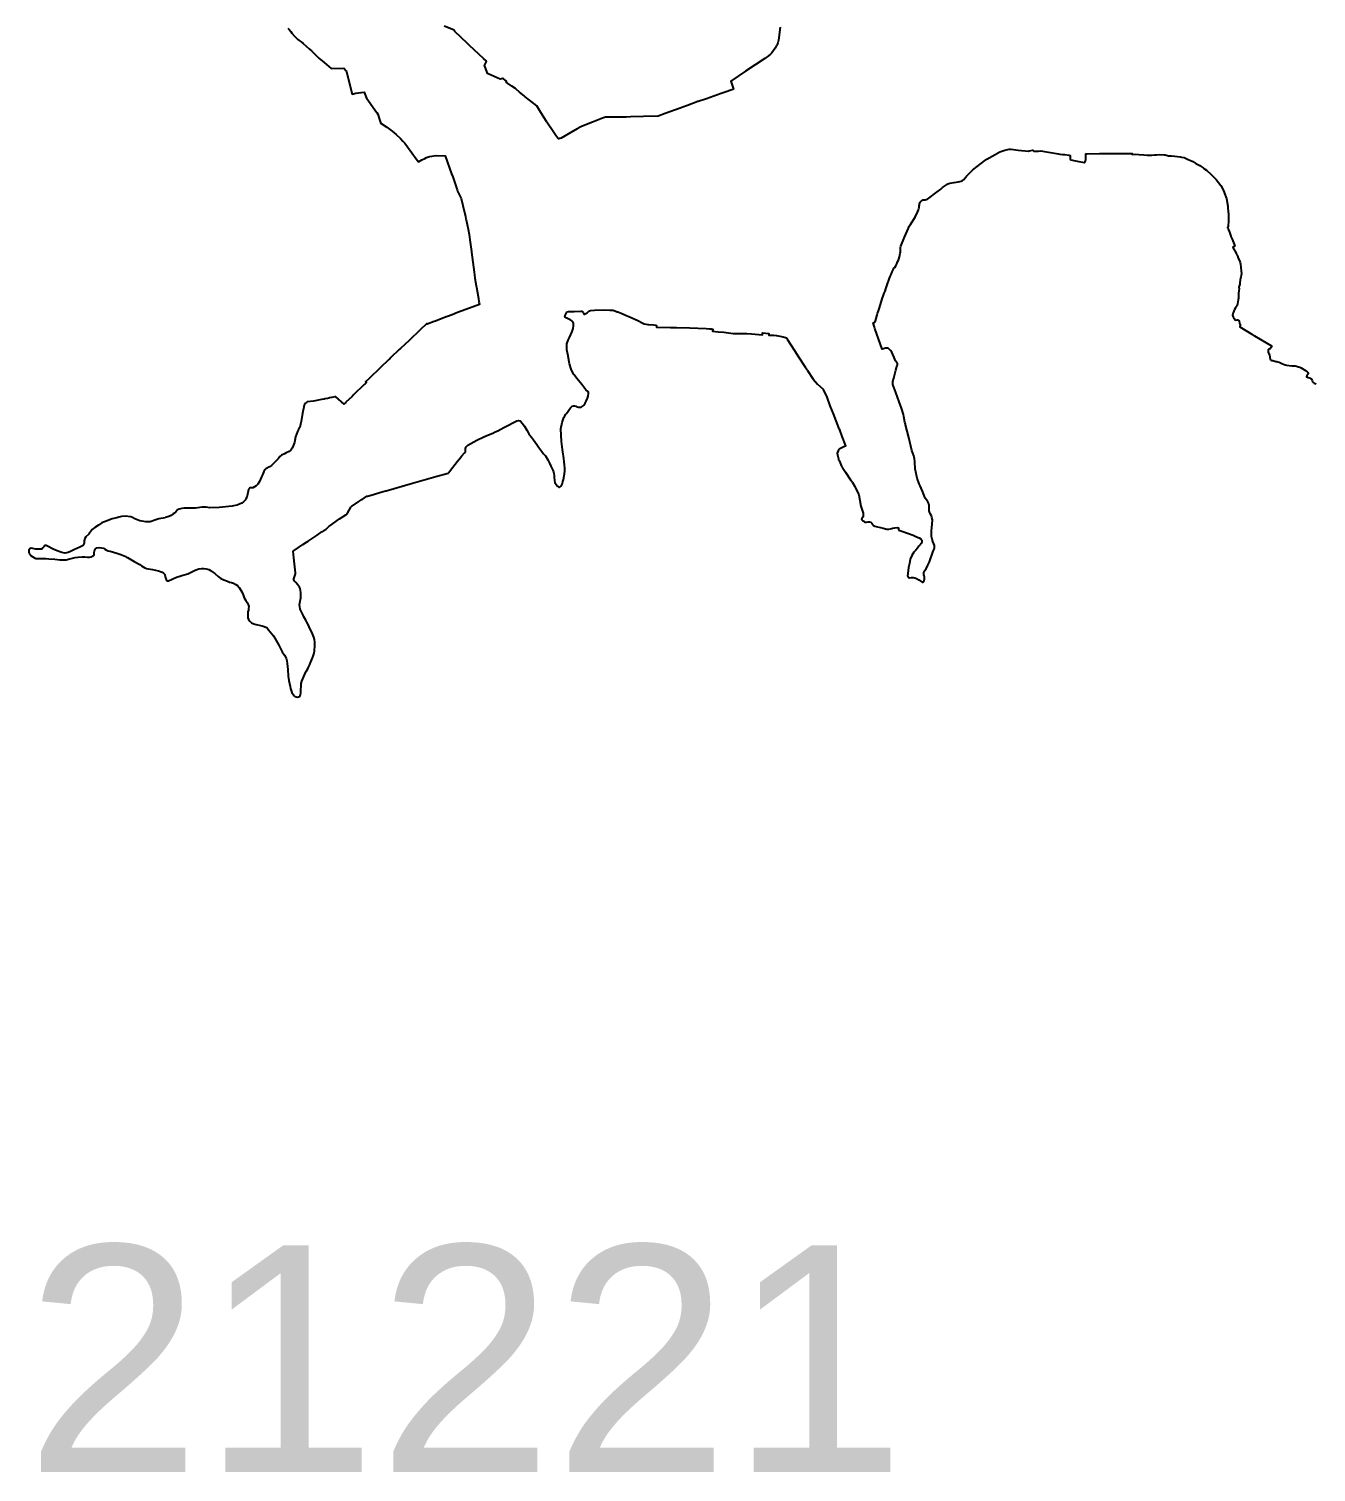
# Model space of a CAD drawing. Header units: inches. Extents: x 1341578 to 1502124, y 557203 to 748561.
# Drawn here: x 1472666 to 1475694, y 593322 to 596717 of the extents above; entities that cross this region are included whole.
import ezdxf
from ezdxf.enums import TextEntityAlignment as Align

# ---------------------------------------------------------------- set-up
doc = ezdxf.new("R2010")
doc.units = ezdxf.units.IN
doc.header["$MEASUREMENT"] = 0
doc.layers.add('Zipcode', color=7, linetype='Continuous')
doc.layers.add('ZipcodeAnno', color=7, linetype='Continuous')
doc.styles.add('Arial', font='arial.ttf')

msp = doc.modelspace()

# ---------------------------------------------------------------- linework, layer by layer
at = {"layer": 'Zipcode'}
for points in [[(1473275.6, 596718.7), (1473278.3, 596716), (1473282, 596710.9), (1473284.8, 596707.2), (1473291.1, 596700), (1473293.7, 596696.8), (1473296.5, 596694.1), (1473298.6, 596692.4), (1473302.2, 596689.7), (1473306.5, 596686.5), (1473311.3, 596682.6), (1473325.3, 596669.8), (1473331.7, 596664.6), (1473348.5, 596648), (1473361, 596638.1), (1473377.5, 596623.6), (1473407.1, 596624.6), (1473412.5, 596618.4), (1473412.9, 596617), (1473413.9, 596612.8), (1473426.2, 596563.9), (1473434.9, 596565.9), (1473447.7, 596567.5), (1473454.9, 596567.9), (1473460.5, 596554.2), (1473463.4, 596549.9), (1473475.8, 596531.9), (1473479.9, 596526.6), (1473484, 596521.3), (1473484.8, 596520.3), (1473486.9, 596516.4), (1473490.6, 596504.3), (1473492.9, 596497.1), (1473494.5, 596494.2), (1473507.8, 596486), (1473517.8, 596479.1), (1473520.7, 596476.6), (1473530, 596468.5), (1473540, 596459.4), (1473545.8, 596453.3), (1473550.1, 596448.2), (1473556.5, 596439.9), (1473577, 596411.3), (1473582.5, 596404.6), (1473590.8, 596408.9), (1473597.2, 596412.3), (1473601.2, 596414.4), (1473608.5, 596416.8), (1473624, 596419), (1473645.5, 596418.3), (1473660.5, 596375.9), (1473663, 596368.7), (1473673.7, 596338.2), (1473674.3, 596335.4), (1473682.9, 596317.8), (1473686.5, 596301.6), (1473692.8, 596275.8), (1473694.2, 596269.9), (1473694.6, 596268.1), (1473699.1, 596246.1), (1473702.1, 596233.4), (1473703.6, 596220.7), (1473706.9, 596193.1), (1473707, 596191.9), (1473713.3, 596145), (1473713.3, 596144.9), (1473714.1, 596138.8), (1473714.1, 596138.7), (1473715, 596130.8), (1473718.3, 596113), (1473718.8, 596109.8), (1473723.7, 596082.7), (1473724.9, 596075.2), (1473725.3, 596072.4), (1473725.8, 596069), (1473702.7, 596060.3), (1473700.1, 596059.3), (1473677, 596050.6), (1473674.6, 596049.7), (1473661.4, 596044.7), (1473650.6, 596040.6), (1473648, 596039.6), (1473622.3, 596029.9), (1473619.5, 596028.8), (1473602.8, 596022.4), (1473602.2, 596023.8), (1473585.9, 596008.4), (1473583.9, 596006.5), (1473562.7, 595986.5), (1473560.3, 595984.2), (1473541.4, 595966.4), (1473540, 595965.1), (1473537.5, 595962.7), (1473517.7, 595943.9), (1473514.8, 595941.1), (1473512.9, 595939.3), (1473491.9, 595919.2), (1473489.8, 595917.2), (1473468.6, 595897), (1473466.2, 595894.7), (1473458, 595886.9), (1473460, 595885.3), (1473456.8, 595882.3), (1473454.8, 595880.3), (1473428.7, 595855.2), (1473426.2, 595852.7), (1473412, 595838.8), (1473411.3, 595838.1), (1473408.1, 595834.8), (1473407.4, 595834.7), (1473388.3, 595852), (1473385.6, 595851.4), (1473379, 595850), (1473377.8, 595849.8), (1473373.6, 595848.9), (1473371.5, 595848.4), (1473368.4, 595847.8), (1473362.1, 595846.7), (1473360.7, 595846.4), (1473354.3, 595845.2), (1473335.6, 595841.7), (1473320.8, 595839.6), (1473318.8, 595838.4), (1473316.9, 595836.7), (1473316.5, 595836.4), (1473314.7, 595833.9), (1473313.8, 595831.7), (1473313, 595828.4), (1473312.8, 595827.4), (1473312.2, 595824.2), (1473310, 595813.5), (1473306.5, 595793.3), (1473305.4, 595787), (1473303.1, 595779.6), (1473300.6, 595775.2), (1473300.5, 595775.1), (1473298.1, 595769.8), (1473293.5, 595757.3), (1473290.6, 595744.2), (1473286.5, 595732.4), (1473285.6, 595731), (1473282.4, 595726.1), (1473278.2, 595723.1), (1473271.6, 595720), (1473267, 595717.9), (1473260.3, 595714.4), (1473256.7, 595711.3), (1473254.6, 595708.8), (1473252.3, 595705.5), (1473243.3, 595696.6), (1473237, 595690.5), (1473232.1, 595686.6), (1473223.5, 595681.9), (1473221.9, 595680.8), (1473220.3, 595678.6), (1473218.9, 595675.7), (1473217.5, 595672.1), (1473215.9, 595668.5), (1473213.6, 595663.3), (1473208.5, 595652.6), (1473204.5, 595646.5), (1473200.8, 595642.5), (1473192.6, 595637.9), (1473186.4, 595637.4), (1473184.7, 595637), (1473183.5, 595635.4), (1473183, 595634), (1473181.8, 595630), (1473179.6, 595619.1), (1473178.5, 595616), (1473176.8, 595612.1), (1473174.7, 595608.8), (1473171.3, 595604.6), (1473167.3, 595601.6), (1473163.1, 595599.7), (1473155.9, 595597), (1473147.6, 595595.2), (1473144.3, 595594.5), (1473113.4, 595591.3), (1473091.5, 595590.9), (1473082.9, 595592.1), (1473078.9, 595592.4), (1473073.8, 595592.3), (1473067.9, 595591.6), (1473063.2, 595590.7), (1473058, 595589.8), (1473041.5, 595590), (1473031.2, 595589.8), (1473025.6, 595589), (1473019.8, 595587.8), (1473015.7, 595585.6), (1473011.5, 595581.3), (1473006.7, 595577.3), (1473005.8, 595576.6), (1473000.7, 595572.7), (1472995.3, 595570), (1472987.8, 595567.6), (1472986.7, 595567.4), (1472971.5, 595564.4), (1472965, 595562.5), (1472951, 595557.6), (1472947.4, 595557.6), (1472940.8, 595557.6), (1472927.1, 595559.7), (1472915.1, 595564.6), (1472909.5, 595567.5), (1472905.9, 595569), (1472905.8, 595569), (1472892.8, 595571.3), (1472884.1, 595570), (1472877.8, 595568.5), (1472873, 595567.1), (1472861.6, 595564.3), (1472851.4, 595560.6), (1472846.1, 595558.5), (1472841.6, 595556.5), (1472837.5, 595554.9), (1472829.7, 595550.1), (1472821.1, 595544.4), (1472815.2, 595539.3), (1472812.4, 595536.2), (1472806.7, 595528.6), (1472800.4, 595522.4), (1472797.5, 595518.4), (1472796.4, 595513.3), (1472796, 595508.2), (1472795.5, 595504.4), (1472793.9, 595502.3), (1472786.2, 595497.8), (1472771.7, 595491.9), (1472763.6, 595488), (1472758.2, 595485.4), (1472754.8, 595484.5), (1472750.5, 595484.3), (1472743.5, 595485.4), (1472739.2, 595487.2), (1472734.6, 595488.5), (1472725.1, 595492.8), (1472719.9, 595495), (1472712.7, 595499.1), (1472710.2, 595500.6), (1472706.8, 595502.1), (1472703.7, 595501.6), (1472701.7, 595499.6), (1472698.8, 595496.4), (1472697.6, 595494.3), (1472695.9, 595493.5), (1472691, 595493.1), (1472689.2, 595493.4), (1472682.2, 595493.6), (1472671.6, 595495.8), (1472669.1, 595494.9), (1472666, 595491.2), (1472666.2, 595487.3), (1472667.1, 595483.2), (1472669, 595480.7), (1472671.8, 595477.9), (1472675, 595475.5), (1472678.9, 595472.8), (1472682.1, 595471.6), (1472686.4, 595471.5), (1472690.3, 595471.5), (1472697.6, 595471.7), (1472705.7, 595471.6), (1472712.9, 595470.8), (1472727.1, 595469.8), (1472738.8, 595468.3), (1472746.8, 595467.9), (1472754, 595468.4), (1472759.5, 595469.7), (1472774.7, 595473.6), (1472782.1, 595474.6), (1472791.6, 595475.5), (1472797.9, 595475.3), (1472803.8, 595474.5), (1472808.6, 595474.6), (1472812.8, 595475.4), (1472817.8, 595478.2), (1472819.6, 595480.9), (1472819.8, 595484.4), (1472820.5, 595489.3), (1472822.6, 595494.1), (1472826, 595496.5), (1472832, 595497), (1472841.5, 595495.3), (1472844.7, 595493.2), (1472848.8, 595490.6), (1472852.8, 595489.5), (1472857.4, 595488.7), (1472872.6, 595484.3), (1472882, 595480.5), (1472894.1, 595475.7), (1472896, 595474.6), (1472897.7, 595473.6), (1472913.6, 595464.6), (1472926.7, 595456.9), (1472930.8, 595454.4), (1472939, 595449.8), (1472943, 595448.2), (1472956.9, 595445.3), (1472971.3, 595442.5), (1472979.4, 595439), (1472982.9, 595437.1), (1472985.5, 595434), (1472986.7, 595428), (1472987.3, 595426.1), (1472987.9, 595424.6), (1472989, 595422.3), (1472990.9, 595419.7), (1472992.5, 595418.8), (1472994.3, 595419), (1473013.7, 595427.2), (1473018.8, 595428.9), (1473025.9, 595431.6), (1473031.7, 595433.1), (1473037.2, 595434.2), (1473040.2, 595435.6), (1473044.5, 595437.3), (1473057, 595443.6), (1473066.2, 595447), (1473071.9, 595447.6), (1473077.3, 595447.5), (1473083.3, 595446.8), (1473089.1, 595445.3), (1473093.4, 595443.1), (1473099.1, 595439.6), (1473103.5, 595436.2), (1473111.2, 595428.7), (1473117.8, 595424.6), (1473124.9, 595421.3), (1473133, 595417.7), (1473137.8, 595416), (1473142.4, 595415), (1473147.2, 595413.4), (1473153, 595410.5), (1473156.5, 595407.9), (1473160.7, 595403.3), (1473166.8, 595393.2), (1473169.8, 595386.3), (1473172.7, 595378.5), (1473176.2, 595372.6), (1473179.5, 595367.6), (1473182.1, 595362.8), (1473183.2, 595358.1), (1473183, 595354.1), (1473182.4, 595350), (1473181.5, 595345.7), (1473181.3, 595331.9), (1473182.8, 595327.7), (1473186.1, 595323.6), (1473190, 595320.3), (1473195.2, 595317.9), (1473201, 595316), (1473208, 595314.6), (1473215, 595313.2), (1473225.5, 595309.3), (1473230, 595303.9), (1473241.8, 595289.3), (1473253.8, 595267.5), (1473262.2, 595251.6), (1473267.5, 595243.8), (1473271.6, 595236.8), (1473273, 595231), (1473273.8, 595224.3), (1473274.3, 595217.5), (1473275.4, 595210.5), (1473276.2, 595194.3), (1473277.6, 595184.8), (1473279, 595177.4), (1473280.5, 595170), (1473281.2, 595165.5), (1473282.8, 595160.7), (1473284.9, 595156.3), (1473288.3, 595150.9), (1473290.9, 595147.9), (1473291.8, 595147.2), (1473292.6, 595146.7), (1473295.1, 595145.7), (1473297.8, 595145.3), (1473300.5, 595145.8), (1473302.8, 595146.9), (1473304.4, 595148.8), (1473305.4, 595151.1), (1473306, 595155.3), (1473306, 595160.3), (1473306, 595165.2), (1473306.2, 595169.7), (1473306.2, 595172.1), (1473306.8, 595177.5), (1473308.5, 595182.9), (1473310.6, 595188.3), (1473315, 595199), (1473315.5, 595200.1), (1473318.3, 595205.5), (1473322, 595211.8), (1473324.1, 595216.1), (1473326.6, 595222.3), (1473329.3, 595228.1), (1473331.6, 595233.6), (1473333, 595237.6), (1473333.8, 595239.5), (1473334.5, 595241.5), (1473336.3, 595246.5), (1473337.1, 595250.1), (1473337.8, 595253.6), (1473338.9, 595267.8), (1473338.6, 595271.8), (1473338.4, 595274.6), (1473337.8, 595280.8), (1473336.4, 595286.3), (1473335.1, 595290.6), (1473333.4, 595294.3), (1473325.7, 595310.4), (1473322.8, 595316.4), (1473320.1, 595321.6), (1473317.4, 595326.6), (1473312.9, 595334.2), (1473311.3, 595337.7), (1473304.6, 595352.2), (1473304.2, 595353.1), (1473303.3, 595357.7), (1473302.9, 595362.9), (1473303.2, 595367.3), (1473304.1, 595370.1), (1473304.5, 595371.6), (1473305.4, 595374.8), (1473305.8, 595378.7), (1473306, 595381.3), (1473306.1, 595384.9), (1473305.8, 595388.2), (1473305.5, 595391.3), (1473304.5, 595400.7), (1473302.6, 595403.9), (1473298.3, 595409.9), (1473294, 595415.1), (1473290.8, 595418.2), (1473289.5, 595420.9), (1473288.9, 595423.1), (1473289, 595423.6), (1473290.6, 595428.3), (1473292.2, 595433.1), (1473293.2, 595435.2), (1473293.6, 595436.5), (1473293.6, 595436.5), (1473293.3, 595437.7), (1473289.4, 595472.9), (1473287.8, 595488.3), (1473288.1, 595489), (1473289.8, 595490.1), (1473310.8, 595504), (1473319.4, 595509.6), (1473323.1, 595512.2), (1473344, 595526.3), (1473356.1, 595534.5), (1473357.2, 595535.2), (1473359.9, 595537), (1473365.1, 595540.7), (1473371.9, 595546.5), (1473373.9, 595548.2), (1473396.6, 595564.3), (1473411.7, 595573.9), (1473412.2, 595574.2), (1473414.7, 595576.5), (1473415.6, 595578.1), (1473423.8, 595592), (1473425.3, 595593.7), (1473442.5, 595605.4), (1473449.2, 595610), (1473449.7, 595610.3), (1473460.9, 595617.6), (1473462.7, 595618.2), (1473471.1, 595620.6), (1473499.6, 595628.7), (1473506.1, 595630.5), (1473506.2, 595630.5), (1473563.3, 595647), (1473623.4, 595664.2), (1473652, 595671.9), (1473654, 595674), (1473657.8, 595678.9), (1473674.6, 595700.5), (1473678.9, 595706), (1473684.4, 595713), (1473690.8, 595720.3), (1473693.4, 595723.3), (1473693.4, 595725.6), (1473693, 595729.9), (1473693.7, 595732.3), (1473694.7, 595733.8), (1473696.6, 595735.7), (1473698.8, 595737.6), (1473712.4, 595745.5), (1473720, 595749.9), (1473735.9, 595757.2), (1473747.3, 595762.2), (1473757.1, 595766.5), (1473762.8, 595769), (1473768.9, 595771.7), (1473783.4, 595779.6), (1473783.6, 595779.7), (1473786.2, 595781), (1473812.1, 595794.1), (1473814.2, 595794.9), (1473817.5, 595795.8), (1473820.7, 595795.2), (1473823.4, 595793.6), (1473826.7, 595789.7), (1473832.2, 595782.3), (1473837.4, 595773), (1473840.4, 595767.7), (1473842.3, 595764.6), (1473844.7, 595761.4), (1473848.2, 595756.7), (1473852.9, 595750.8), (1473860.6, 595739.4), (1473865.5, 595732.4), (1473872.6, 595722.8), (1473876.8, 595717.3), (1473881, 595713.1), (1473886.8, 595703.1), (1473890.9, 595695.3), (1473893.8, 595688.6), (1473896.1, 595684.2), (1473898.5, 595679.3), (1473900.1, 595675), (1473901.2, 595671.6), (1473901.8, 595666.4), (1473901.8, 595662.9), (1473902.2, 595654.7), (1473903.6, 595650.1), (1473906.6, 595645.7), (1473909.4, 595641.5), (1473913.4, 595638.7), (1473915.9, 595639.8), (1473918.5, 595641.9), (1473920, 595644.5), (1473921.2, 595648.1), (1473922.2, 595652.1), (1473923.5, 595656.9), (1473924.6, 595661), (1473925.5, 595666.4), (1473926.3, 595670.9), (1473926.9, 595677.5), (1473926.9, 595683.8), (1473926, 595691.9), (1473925.6, 595698.9), (1473924.6, 595706.7), (1473922.1, 595722.6), (1473921.4, 595727.6), (1473918.7, 595746.4), (1473917.8, 595776.4), (1473920.5, 595790.9), (1473924.6, 595802.9), (1473926, 595805.2), (1473929.1, 595810.5), (1473930.4, 595812.7), (1473939.9, 595825.6), (1473940.7, 595826.3), (1473944.4, 595829.5), (1473947.1, 595830.7), (1473949.8, 595830.7), (1473952.5, 595829.7), (1473954.9, 595828.3), (1473958.3, 595827.3), (1473961.8, 595827.3), (1473965.1, 595827.7), (1473967.6, 595828.8), (1473969.9, 595830.1), (1473971.7, 595832.2), (1473974.4, 595836.6), (1473976.8, 595841.5), (1473980.1, 595848.5), (1473981.6, 595853.4), (1473982.3, 595859.7), (1473982.2, 595862.2), (1473981, 595864.1), (1473976.5, 595868.3), (1473971.7, 595874.5), (1473967, 595880.7), (1473954.9, 595894.8), (1473948.8, 595903.2), (1473947.3, 595905.3), (1473941.9, 595916.9), (1473937.9, 595929), (1473934.9, 595947.2), (1473934.7, 595947.9), (1473931.6, 595962.4), (1473931.4, 595966.2), (1473931.3, 595971.1), (1473931.6, 595975.9), (1473934.7, 595984.6), (1473935, 595985.3), (1473937.6, 595990.8), (1473944.3, 596005.1), (1473946.3, 596012.7), (1473947.3, 596018.5), (1473947.6, 596021.9), (1473947.1, 596025.1), (1473946, 596027.7), (1473944.8, 596029.2), (1473943.2, 596030.4), (1473941, 596031.8), (1473938.1, 596033.4), (1473938, 596033.5), (1473930.2, 596037.4), (1473927.7, 596039.4), (1473926.6, 596041.1), (1473926.9, 596041.7), (1473931.2, 596050.8), (1473932, 596051.4), (1473935.4, 596052.6), (1473948.5, 596052.3), (1473964.6, 596053.1), (1473966.9, 596052.8), (1473968.4, 596052.3), (1473969.6, 596051), (1473970.7, 596047.9), (1473971.4, 596046.4), (1473972.2, 596045.9), (1473973.1, 596046), (1473979.3, 596049), (1473980.3, 596049.8), (1473981.5, 596051.4), (1473983.4, 596053.3), (1473984.8, 596054.1), (1473987.3, 596054.8), (1473996.6, 596055.6), (1474019.7, 596056.3), (1474032.6, 596055.6), (1474040.4, 596055.1), (1474050, 596051.8), (1474051.3, 596051.4), (1474059, 596048.8), (1474068.1, 596044.8), (1474082.9, 596038.5), (1474098.2, 596031.4), (1474110.7, 596024.8), (1474113.2, 596023.4), (1474121.7, 596021.4), (1474124, 596021.8), (1474135.3, 596021), (1474141.2, 596020.1), (1474142.1, 596019.6), (1474142.6, 596019.2), (1474142.7, 596018.4), (1474142.7, 596017.8), (1474142.6, 596017), (1474142.5, 596015.7), (1474175.4, 596014.7), (1474179, 596014.7), (1474189.4, 596014.4), (1474221.2, 596013.7), (1474259.4, 596012), (1474267.4, 596011.4), (1474270.8, 596011.2), (1474274.2, 596011), (1474274.9, 596010.9), (1474274.8, 596009.8), (1474274.2, 596005.8), (1474287.6, 596004.7), (1474301.2, 596003.4), (1474322.6, 596000.8), (1474333.4, 596000.3), (1474355.1, 596000.4), (1474365.9, 596000), (1474391.5, 595997.7), (1474391.6, 596000.7), (1474391.7, 596002.3), (1474407, 596000.6), (1474406.9, 595999), (1474406.7, 595996.8), (1474417.9, 595996.4), (1474424.3, 595996.1), (1474424.8, 595996.1), (1474440.4, 595992.6), (1474447.9, 595990.3), (1474449.9, 595987.3), (1474466.9, 595960.4), (1474466.9, 595960.3), (1474476.6, 595945.5), (1474493, 595920.8), (1474497.4, 595914.1), (1474497.7, 595913.7), (1474511.3, 595893.4), (1474521.5, 595881.8), (1474534.3, 595869.5), (1474534.7, 595869.1), (1474542.8, 595851), (1474550.6, 595830.8), (1474558.2, 595811.5), (1474570.9, 595779.1), (1474571.8, 595776.7), (1474573.7, 595771.5), (1474577.7, 595760.6), (1474578.6, 595758.2), (1474586.7, 595736.3), (1474587, 595735.6), (1474583.3, 595733.8), (1474572.5, 595728.5), (1474570.8, 595726.8), (1474569.6, 595724.5), (1474567.8, 595719.3), (1474568, 595715.3), (1474570.3, 595706.1), (1474570.8, 595703.8), (1474571.9, 595702), (1474574.5, 595696.1), (1474577.2, 595690.1), (1474579.5, 595685.8), (1474580.7, 595684), (1474583.6, 595679.5), (1474586.7, 595674.6), (1474598.5, 595656.2), (1474603.2, 595650.9), (1474603.5, 595650.4), (1474608.9, 595640.9), (1474610.8, 595637.5), (1474618.1, 595621.1), (1474623.2, 595594.6), (1474628.3, 595578), (1474628.8, 595571), (1474627.6, 595568.6), (1474625.8, 595565.8), (1474625, 595563.6), (1474625.6, 595562.3), (1474627, 595560.9), (1474628.6, 595560.1), (1474631.4, 595558.3), (1474632.1, 595557.7), (1474633.3, 595556.8), (1474636.5, 595557.1), (1474640.4, 595557.8), (1474643.9, 595557.8), (1474646.9, 595556.5), (1474648.9, 595554.4), (1474650.6, 595552.2), (1474653.3, 595549.1), (1474656.4, 595547.3), (1474675.5, 595542.4), (1474684.2, 595540.5), (1474685.3, 595540.2), (1474689, 595540.6), (1474696.1, 595542.3), (1474697.3, 595542.6), (1474703.1, 595543.8), (1474708.3, 595544.3), (1474711.4, 595543.7), (1474711.9, 595542.5), (1474711.8, 595539.9), (1474712.4, 595538.4), (1474714.7, 595537.4), (1474719.8, 595535.6), (1474746.2, 595526.1), (1474754.2, 595522.6), (1474760.6, 595519.6), (1474764.3, 595517.3), (1474766.3, 595514.4), (1474766.9, 595512), (1474766.5, 595509.7), (1474765.3, 595507), (1474762.5, 595503.6), (1474759.8, 595500.1), (1474756.6, 595495.6), (1474752.7, 595491.3), (1474747.7, 595486.3), (1474742.8, 595478.6), (1474739.3, 595469.8), (1474737.3, 595460), (1474735.5, 595450.2), (1474733.4, 595436.4), (1474733.2, 595430.4), (1474734.1, 595427.2), (1474734.9, 595427), (1474738, 595425.9), (1474742.7, 595426.5), (1474745.9, 595426.8), (1474750.1, 595426.1), (1474754.2, 595424.7), (1474759.3, 595421.3), (1474767.4, 595415.7), (1474769.7, 595415.9), (1474770.9, 595416.9), (1474772.4, 595419.7), (1474773, 595423.5), (1474772.9, 595427.5), (1474772.3, 595430.5), (1474771.6, 595432.7), (1474771.4, 595437.6), (1474772.4, 595441.2), (1474777, 595447.1), (1474780.6, 595455.5), (1474784.5, 595463.9), (1474793.2, 595488.9), (1474795.6, 595493.2), (1474796.6, 595497), (1474796.4, 595501.7), (1474794.9, 595506.2), (1474792.4, 595511), (1474790.9, 595516.7), (1474789.4, 595523.3), (1474789, 595527.1), (1474789.4, 595533.9), (1474789.6, 595535.6), (1474790.5, 595545.3), (1474791.1, 595552.1), (1474791.5, 595562), (1474790.4, 595568), (1474789, 595572), (1474787.4, 595575.6), (1474785.3, 595578.9), (1474783.9, 595583.6), (1474783.9, 595584.1), (1474783.8, 595587.7), (1474784.1, 595592.1), (1474783.9, 595596), (1474782.9, 595600.2), (1474780.7, 595604.5), (1474777.6, 595609), (1474774.6, 595613.4), (1474772.1, 595619.9), (1474770.8, 595623.4), (1474768.4, 595629.5), (1474764.8, 595637), (1474762.4, 595642.1), (1474760, 595647), (1474755.6, 595660.2), (1474751.2, 595682.2), (1474750.4, 595698.2), (1474750.4, 595699.5), (1474749.5, 595705.5), (1474748.5, 595710.1), (1474747.5, 595712.9), (1474743, 595725.3), (1474736.2, 595755.7), (1474728.4, 595785.7), (1474728, 595787.5), (1474727, 595792.2), (1474724.3, 595805.3), (1474723.3, 595810), (1474718.7, 595825.1), (1474713.7, 595840.2), (1474705.4, 595861.7), (1474698.5, 595880.9), (1474698.4, 595881.5), (1474698.5, 595886), (1474698.8, 595887.8), (1474700.7, 595895.3), (1474705.8, 595914.3), (1474708.2, 595923.2), (1474709.4, 595926), (1474709.4, 595928.3), (1474709, 595930.2), (1474708.3, 595931.7), (1474707, 595933.4), (1474704.9, 595936.2), (1474701.5, 595944), (1474698.7, 595951.1), (1474695.7, 595956.9), (1474692.7, 595961), (1474688.7, 595964.9), (1474687.2, 595965.9), (1474685.7, 595966.2), (1474683.3, 595966.1), (1474680.8, 595965.8), (1474676.4, 595964.5), (1474673, 595963.6), (1474656.2, 596012), (1474655, 596015.6), (1474651.9, 596025.6), (1474653.9, 596026.1), (1474655.2, 596026.6), (1474656.9, 596028.2), (1474657.9, 596030.1), (1474659.5, 596035.9), (1474661.7, 596044.5), (1474662.5, 596047.6), (1474665.3, 596055.9), (1474666.8, 596060.6), (1474673.4, 596081.8), (1474676.2, 596090.6), (1474678.4, 596095.4), (1474680.5, 596100.3), (1474682.3, 596105.9), (1474684.9, 596115.1), (1474690.7, 596131), (1474692.3, 596134.5), (1474694.2, 596139.5), (1474696.6, 596145.8), (1474699.9, 596151.8), (1474701, 596153.9), (1474702.8, 596155.9), (1474705.4, 596159.9), (1474707.7, 596164.8), (1474709.7, 596168.8), (1474711.5, 596173.1), (1474714.4, 596181.3), (1474715.8, 596189.3), (1474716.2, 596191.6), (1474716.4, 596194.6), (1474716.4, 596198.6), (1474716.6, 596202.5), (1474717.5, 596206.4), (1474726, 596227), (1474735.2, 596248), (1474737.2, 596253.4), (1474739.7, 596257.1), (1474742.7, 596260.9), (1474751, 596274.2), (1474756.6, 596286.1), (1474758.7, 596291.5), (1474759.4, 596294.3), (1474760, 596297.2), (1474760.4, 596300), (1474760.6, 596301.2), (1474760.9, 596303.2), (1474761.4, 596305.7), (1474763, 596309.2), (1474764.8, 596311.6), (1474767.7, 596313.8), (1474769.6, 596314.6), (1474771.5, 596315.1), (1474771.9, 596315.1), (1474774.7, 596315.3), (1474776.7, 596315.6), (1474779.6, 596316.8), (1474783, 596319), (1474799.9, 596331.2), (1474811.1, 596340.4), (1474815.2, 596343.8), (1474817.4, 596345.6), (1474822, 596349), (1474825, 596351.1), (1474828.1, 596352.5), (1474832.2, 596353.9), (1474841.9, 596356.1), (1474842.4, 596356.1), (1474851.8, 596357.1), (1474855.9, 596357.9), (1474859, 596358.8), (1474862.1, 596360.6), (1474864.4, 596361.9), (1474869.3, 596367.7), (1474871.6, 596370.3), (1474886.8, 596385.4), (1474906.9, 596401.6), (1474914.2, 596406.5), (1474919.7, 596410.3), (1474919.9, 596410.4), (1474938.8, 596421.5), (1474950.1, 596427.9), (1474962.1, 596431.8), (1474972, 596434.5), (1474973.8, 596434.4), (1474976.9, 596434.1), (1474993.5, 596432.1), (1475017.2, 596429.8), (1475019.2, 596429.9), (1475020.2, 596430.4), (1475027, 596432.1), (1475027.7, 596432.1), (1475030.2, 596429.4), (1475030.6, 596429), (1475031.3, 596429.1), (1475035.3, 596429.4), (1475041.4, 596429.7), (1475046.2, 596429.9), (1475055.5, 596428.4), (1475088.1, 596423), (1475091.5, 596422.7), (1475097.5, 596422), (1475103.3, 596421.3), (1475113.4, 596420.2), (1475115.9, 596419.5), (1475115.9, 596418.1), (1475115.7, 596415.7), (1475115.4, 596413.3), (1475115.9, 596411.5), (1475117.3, 596409.4), (1475117.5, 596409.3), (1475128, 596407.1), (1475131.9, 596406.3), (1475148.4, 596402.8), (1475150.1, 596403.3), (1475151.2, 596404.5), (1475151.7, 596406.4), (1475152.2, 596409.8), (1475152.2, 596412.2), (1475152.2, 596414.1), (1475152.3, 596416.5), (1475152.5, 596419.9), (1475152.4, 596422.3), (1475152.4, 596423.1), (1475155.9, 596423.2), (1475184.2, 596424.1), (1475190.8, 596424.3), (1475192.1, 596424.3), (1475237.9, 596423.8), (1475245.4, 596423.9), (1475250.7, 596424.1), (1475261.5, 596424.3), (1475261.7, 596422), (1475268.9, 596422.2), (1475276.8, 596422), (1475289, 596421.1), (1475296.6, 596420.1), (1475308, 596420.4), (1475313.9, 596420.7), (1475318.4, 596421.2), (1475318.9, 596421.2), (1475325.9, 596421.3), (1475336.7, 596420.7), (1475338.7, 596420.6), (1475346.7, 596418.8), (1475354.2, 596418.2), (1475361.4, 596417.6), (1475374, 596416.1), (1475377.1, 596415.7), (1475383.6, 596414.3), (1475388.8, 596412.3), (1475393.1, 596410.2), (1475396.7, 596408.5), (1475403.8, 596404.9), (1475411, 596400.8), (1475420.4, 596395.5), (1475423.9, 596393.1), (1475428.7, 596389.9), (1475430.3, 596388.9), (1475436.6, 596384.5), (1475447.4, 596374.4), (1475458.9, 596363.1), (1475469.9, 596348.5), (1475475.1, 596338.2), (1475477.7, 596332.8), (1475477.9, 596332.4), (1475483.5, 596318), (1475486.2, 596299.8), (1475486.5, 596297.1), (1475487.5, 596286.8), (1475488, 596282.6), (1475487.8, 596269.8), (1475487.8, 596264.9), (1475487.3, 596253.9), (1475486.9, 596251.7), (1475485.4, 596249.5), (1475486.1, 596248.3), (1475487.1, 596247), (1475488.2, 596244.4), (1475490.4, 596239), (1475493.4, 596229.9), (1475493.8, 596229), (1475496.4, 596222.2), (1475501, 596210.7), (1475502.6, 596206.2), (1475502.2, 596205.5), (1475499.4, 596204.3), (1475498.6, 596204), (1475499.4, 596202.4), (1475500.7, 596199.9), (1475501.4, 596198.2), (1475502.6, 596195.6), (1475502.9, 596195), (1475505.9, 596189.2), (1475506.1, 596188.7), (1475508.6, 596183.9), (1475508.9, 596183.3), (1475511.1, 596177.8), (1475512.9, 596173.5), (1475515.4, 596167.4), (1475515.9, 596164), (1475518.2, 596147.8), (1475518.5, 596141.3), (1475517.8, 596137.6), (1475517.1, 596133.2), (1475516.6, 596131.4), (1475514.9, 596120.3), (1475514.4, 596117), (1475512.7, 596109.7), (1475512.8, 596105.4), (1475512.4, 596100.9), (1475511.8, 596095.5), (1475511.8, 596090.3), (1475511.9, 596083.9), (1475511.1, 596079.4), (1475509.4, 596070.2), (1475508.3, 596066.8), (1475507.1, 596064.2), (1475504.3, 596060.6), (1475502.1, 596057.3), (1475501.3, 596055.7), (1475500.2, 596053.2), (1475498.8, 596049.3), (1475498.1, 596045.8), (1475497.8, 596043.4), (1475498, 596041.5), (1475498.8, 596039.3), (1475499.5, 596038.4), (1475501.3, 596036.2), (1475502.1, 596034.1), (1475502.6, 596032.8), (1475503.5, 596032.4), (1475503.6, 596032.4), (1475505.7, 596032.3), (1475508.2, 596032.4), (1475509.9, 596032.4), (1475511.6, 596032.1), (1475512.6, 596031.4), (1475513.1, 596029.8), (1475514, 596025.2), (1475515.7, 596022.3), (1475515.3, 596020.6), (1475515.1, 596019.6), (1475514.8, 596017.9), (1475514.7, 596016.2), (1475542.8, 595998.8), (1475548.1, 595995.6), (1475549.1, 595995), (1475589.3, 595971.3), (1475590.1, 595970.3), (1475586.3, 595964.4), (1475585.6, 595964.4), (1475583.5, 595963.5), (1475581.9, 595962.8), (1475581.3, 595962.4), (1475581.4, 595960.7), (1475581.7, 595957.6), (1475581.7, 595957.3), (1475581.7, 595957.1), (1475581.7, 595956.7), (1475581.7, 595956.3), (1475581.7, 595956), (1475581.6, 595955.8), (1475584.5, 595950.1), (1475584.5, 595949.7), (1475585.2, 595946.7), (1475585.6, 595944.5), (1475586.4, 595941.3), (1475587.4, 595938.7), (1475588.4, 595937.7), (1475590, 595937.3), (1475592.5, 595936.7), (1475597.2, 595935.7), (1475599.5, 595935.1), (1475601.7, 595934.8), (1475604.1, 595934.2), (1475607.1, 595933.2), (1475610.1, 595931.8), (1475613.7, 595930.1), (1475617.2, 595928.4), (1475621, 595927), (1475624.7, 595926.1), (1475637.1, 595924.7), (1475639.5, 595924.6), (1475642.3, 595924.5), (1475645.2, 595924.3), (1475648, 595923.7), (1475648.2, 595923.7), (1475652.6, 595922.5), (1475656.1, 595921.1), (1475659.1, 595919.7), (1475668.9, 595913.5), (1475672.8, 595910.8), (1475674.6, 595908.9), (1475675.2, 595907.2), (1475675.1, 595905.4), (1475673.8, 595903), (1475672.2, 595900.9), (1475672, 595900.4), (1475671.5, 595899.4), (1475671.8, 595898.4), (1475673.6, 595897.5), (1475675.6, 595896.9), (1475678.2, 595896.2), (1475681, 595895), (1475683.1, 595893.6), (1475684.3, 595892), (1475684.8, 595889.8), (1475685.9, 595887.3), (1475687.3, 595885.5), (1475689.5, 595883.9), (1475692.2, 595883.1), (1475694.6, 595882.5)], [(1474433.6, 596721.1), (1474429.2, 596690.9), (1474427.5, 596683.9), (1474427.1, 596682.1), (1474426.2, 596680.3), (1474425.7, 596679.1), (1474425.1, 596677.9), (1474421.4, 596672.1), (1474417.6, 596666.1), (1474413.9, 596660.6), (1474410.5, 596657.3), (1474406, 596654), (1474397.1, 596647.5), (1474351.6, 596617.7), (1474317.5, 596594.3), (1474323.3, 596575.4), (1474323.4, 596575), (1474322, 596574.5), (1474301.5, 596567.4), (1474299.4, 596566.7), (1474294.4, 596565), (1474259.7, 596552.8), (1474240.5, 596546.1), (1474239.7, 596545.9), (1474215.4, 596537.1), (1474201.8, 596532.2), (1474200.2, 596531.7), (1474185.1, 596526), (1474163.2, 596517.7), (1474146.5, 596512), (1474112.1, 596510.8), (1474081.6, 596509.9), (1474070.8, 596509.3), (1474045.1, 596509.5), (1474042.2, 596509.4), (1474035.7, 596509.4), (1474024.9, 596509.5), (1474022.2, 596509.8), (1474015.8, 596506.8), (1473991.9, 596497.5), (1473966.1, 596487.2), (1473964.2, 596486.3), (1473958.4, 596483.3), (1473956.1, 596482.1), (1473940.8, 596473.1), (1473918, 596460.1), (1473915.1, 596459), (1473914.3, 596458.9), (1473913, 596458.8), (1473912.9, 596458.8), (1473912, 596458.8), (1473910.4, 596459.9), (1473905.4, 596466.1), (1473900.8, 596473), (1473884.4, 596497.8), (1473883.4, 596499.3), (1473870.6, 596520.2), (1473860.6, 596536.4), (1473846.5, 596547.3), (1473843.9, 596549.4), (1473833.8, 596557.5), (1473831.3, 596559.5), (1473820.2, 596568.4), (1473812.7, 596575.1), (1473810.8, 596576.5), (1473801.9, 596582.7), (1473792.1, 596589.6), (1473788.9, 596591.8), (1473789.5, 596593), (1473789.9, 596593.8), (1473782.8, 596599.4), (1473780.3, 596600.5), (1473777.6, 596599.8), (1473774.9, 596599.1), (1473767.8, 596602.2), (1473746.2, 596611.4), (1473745.3, 596611.8), (1473740.2, 596625.5), (1473738.2, 596630.6), (1473738, 596631.2), (1473741, 596637), (1473742.8, 596640.4), (1473741.5, 596642), (1473735.4, 596647.8), (1473702.6, 596678.3), (1473698.6, 596682), (1473697.1, 596683.4), (1473668.1, 596710.8), (1473666.8, 596713.2), (1473666.3, 596714.1), (1473661, 596716.3), (1473642.7, 596723.7)]]:
    msp.add_lwpolyline(points, dxfattribs=at)

# ---------------------------------------------------------------- texts
at = {"layer": 'ZipcodeAnno', "color": 18, "style": 'Arial'}
msp.add_text('21221', height=533.33, dxfattribs=at).set_placement((1473692.8, 593162.4), align=Align.BOTTOM_CENTER)

doc.saveas('drawing.dxf')
